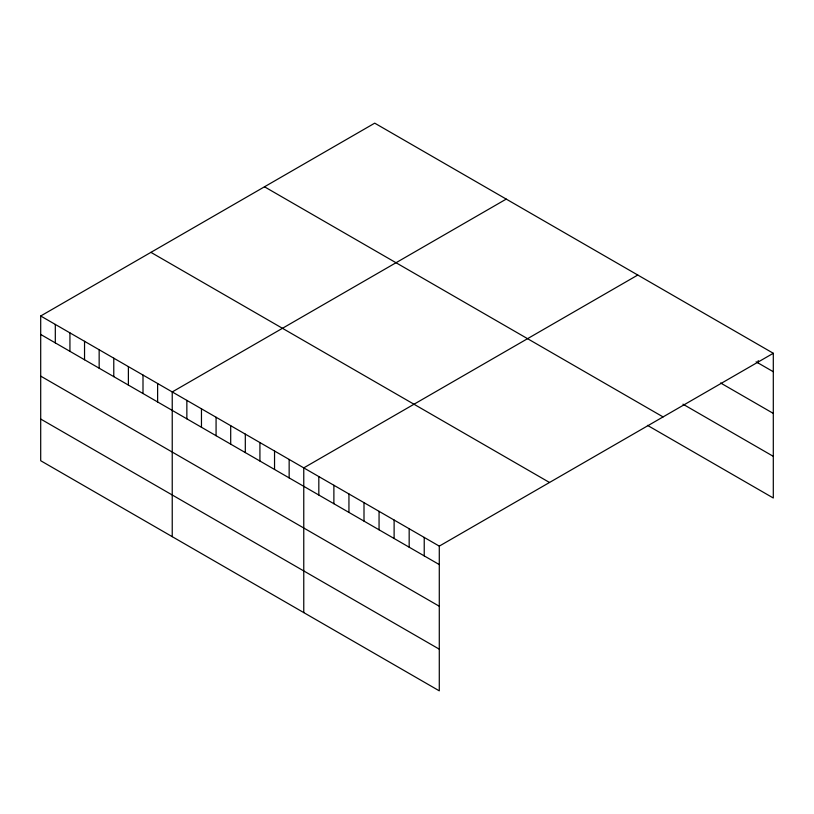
<?xml version="1.0" encoding="UTF-8"?>
<svg xmlns="http://www.w3.org/2000/svg" width="814" height="814" viewBox="0 0 814 814"><rect width="100%" height="100%" fill="white"/><g stroke="black" fill="none" stroke-linecap="round" stroke-linejoin="round"><path stroke-width="1.22" d="M40.7 315.995L439.285 546.123L439.285 690.842L40.7 460.724L40.7 315.995L374.715 123.158L773.3 353.276L773.3 498.005L647.456 425.346M506.247 199.094L172.232 391.941L172.232 536.66M637.779 275.04L303.764 467.877L303.764 612.596M439.285 546.123L773.3 353.276M756.094 361.803L773.3 371.733M720.594 382.977L773.3 413.4M682.956 404.171L773.3 456.339M264.489 186.793L663.074 416.921M150.926 252.36L549.511 482.478M40.7 334.452L439.285 564.58M40.7 376.119L439.285 606.247M40.7 419.047L439.285 649.175M758.241 360.582L758.241 363.044M424.226 537.423L424.226 555.881M409.167 528.734L409.167 547.191M394.118 520.044L394.118 538.492M379.059 511.345L379.059 529.802M364 502.655L364 521.113M348.941 493.956L348.941 512.413M333.882 485.266L333.882 503.724M318.823 476.577L318.823 495.024M289.153 459.442L289.153 477.899M274.542 451.007L274.542 469.454M259.92 442.562L259.92 461.019M245.309 434.127L245.309 452.584M230.698 425.691L230.698 444.149M216.076 417.256L216.076 435.704M201.465 408.811L201.465 427.269M186.854 400.376L186.854 418.834M157.621 383.496L157.621 401.953M142.999 375.061L142.999 393.518M128.388 366.626L128.388 385.083M113.777 358.191L113.777 376.638M99.155 349.745L99.155 368.203M84.544 341.31L84.544 359.768M69.933 332.875L69.933 351.333M55.311 324.44L55.311 342.887"/></g></svg>
